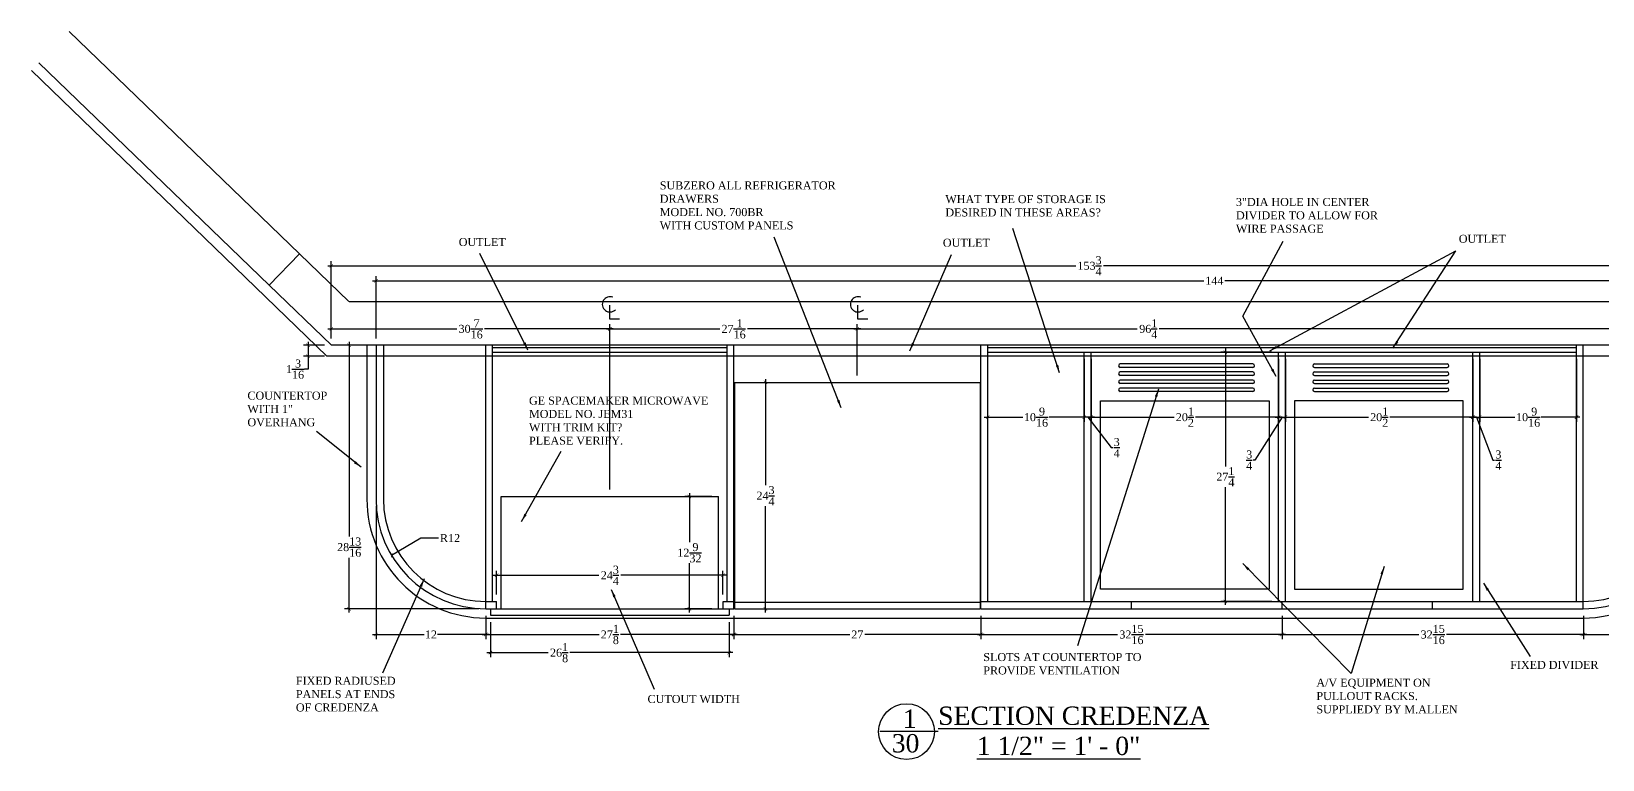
# Model space of a CAD drawing. Header units: inches. Extents: x -8 to 7069, y -18 to 1274.
# Drawn here: x 4654.9 to 4826.7, y 429.3 to 508.9 of the extents above; entities that cross this region are included whole.
import ezdxf

# ---------------------------------------------------------------- set-up
doc = ezdxf.new("R2010")
doc.units = ezdxf.units.IN
doc.header["$MEASUREMENT"] = 0
doc.layers.add('VIEWPORT', color=7, linetype='Continuous')
doc.styles.add('BOOKMAN', font='BOOKOS.TTF')
doc.dimstyles.new('SACHI-1-1-2', dxfattribs={"dimtxt": 0.875, "dimasz": 0.375, "dimexe": 0.5, "dimexo": 0.75, "dimgap": 0.09, "dimtad": 0, "dimtih": 1, "dimtoh": 1, "dimdec": 5, "dimzin": 3, "dimdsep": 46, "dimlunit": 5, "dimtxsty": 'BOOKMAN', "dimblk": 'ARCHTICK', "dimcen": 0, "dimdle": 0.375, "dimclrd": 5, "dimclre": 5, "dimclrt": 5, "dimadec": 1, "dimazin": 0, "dimtfac": 1, "dimtdec": 5, "dimtofl": 0, "dimtmove": 0, "dimatfit": 3, "dimfxl": 0, "dimtolj": 1, "dimtzin": 0, "dimarcsym": 0})
doc.dimstyles.new('SACHI-3', dxfattribs={"dimtxt": 0.4375, "dimasz": 0.25, "dimexe": 0.125, "dimexo": 0.5, "dimgap": 0.09, "dimtad": 0, "dimtih": 1, "dimtoh": 1, "dimdec": 5, "dimzin": 3, "dimdsep": 46, "dimlunit": 5, "dimtxsty": 'BOOKMAN', "dimblk": 'ARCHTICK', "dimcen": 0, "dimdle": 0.125, "dimclrd": 5, "dimclre": 5, "dimclrt": 5, "dimadec": 1, "dimazin": 0, "dimtfac": 1, "dimtdec": 5, "dimtofl": 0, "dimtmove": 0, "dimatfit": 3, "dimfxl": 0, "dimtolj": 1, "dimtzin": 0, "dimarcsym": 0})
doc.dimstyles.new('SACHI-3-4', dxfattribs={"dimtxt": 1.75, "dimasz": 0.75, "dimexe": 0.5, "dimexo": 1, "dimgap": 0.09, "dimtad": 0, "dimtih": 1, "dimtoh": 1, "dimdec": 5, "dimzin": 3, "dimdsep": 46, "dimlunit": 5, "dimtxsty": 'BOOKMAN', "dimblk": 'ARCHTICK', "dimcen": 0, "dimclrd": 5, "dimclre": 5, "dimclrt": 5, "dimadec": 1, "dimazin": 0, "dimtfac": 1, "dimtdec": 5, "dimtofl": 0, "dimtmove": 0, "dimatfit": 3, "dimfxl": 0, "dimtolj": 1, "dimtzin": 0, "dimarcsym": 0})

# ---------------------------------------------------------------- blocks, each defined once
blk = doc.blocks.new('_ARCHTICK')
at = {"color": 0, "linetype": 'ByBlock', "const_width": 0.15}
blk.add_lwpolyline([(-0.5, -0.5), (0.5, 0.5)], dxfattribs=at)
blk = doc.blocks.new('*D382')
at = {"layer": 'Defpoints', "color": 0}
for p in [(4692.56, 474.56), (4689.62, 445.75), (4704.56, 445.75)]:
    blk.add_point(p, dxfattribs=at)
at = {"layer": 'VIEWPORT', "color": 5, "lineweight": -2}
for p, q in [((4691.81, 474.56), (4689.12, 474.56)), ((4689.62, 474.94), (4689.62, 453.66)), ((4689.62, 445.37), (4689.62, 451.34)), ((4703.81, 445.75), (4689.12, 445.75))]:
    blk.add_line(p, q, dxfattribs=at)
at = {"layer": 'VIEWPORT', "color": 5, "lineweight": -2, "xscale": 0.375, "yscale": 0.375, "zscale": 0.375}
for p, rotation in [((4689.62, 474.56), 90), ((4689.62, 445.75), 270)]:
    blk.add_blockref('_ARCHTICK', p, dxfattribs=dict(at, rotation=rotation))
at = {"layer": 'VIEWPORT', "color": 5, "insert": (4689.62, 452.5), "char_height": 0.875, "attachment_point": 5, "style": 'BOOKMAN'}
blk.add_mtext('\\A1;28{\\H1.000000x;\\S13/16;}', dxfattribs=at)
blk = doc.blocks.new('*D383')
at = {"layer": 'Defpoints', "color": 0}
for p in [(4836.56, 481.6), (4692.56, 474.56), (4836.56, 474.56)]:
    blk.add_point(p, dxfattribs=at)
at = {"layer": 'VIEWPORT', "color": 5, "lineweight": -2}
for p, q in [((4692.18, 481.6), (4783.07, 481.6)), ((4692.56, 475.31), (4692.56, 482.1)), ((4836.93, 481.6), (4785.36, 481.6)), ((4836.56, 475.31), (4836.56, 482.1))]:
    blk.add_line(p, q, dxfattribs=at)
at = {"layer": 'VIEWPORT', "color": 5, "lineweight": -2, "xscale": 0.375, "yscale": 0.375, "zscale": 0.375, "rotation": 180}
blk.add_blockref('_ARCHTICK', (4692.56, 481.6), dxfattribs=at)
at = {"layer": 'VIEWPORT', "color": 5, "lineweight": -2, "xscale": 0.375, "yscale": 0.375, "zscale": 0.375}
blk.add_blockref('_ARCHTICK', (4836.56, 481.6), dxfattribs=at)
at = {"layer": 'VIEWPORT', "color": 5, "insert": (4784.21, 481.6), "char_height": 0.875, "attachment_point": 5, "style": 'BOOKMAN'}
blk.add_mtext('\\A1;144', dxfattribs=at)
blk = doc.blocks.new('*D384')
at = {"layer": 'Defpoints', "color": 0}
for p in [(4704.56, 457.75), (4694.26, 451.58)]:
    blk.add_point(p, dxfattribs=at)
at = {"layer": 'VIEWPORT', "color": 5, "lineweight": -2}
for p, q in [((4697.45, 453.49), (4694.26, 451.58)), ((4699.38, 453.49), (4697.45, 453.49))]:
    blk.add_line(p, q, dxfattribs=at)
at = {"layer": 'VIEWPORT', "color": 5, "lineweight": -2, "xscale": 0.375, "yscale": 0.375, "zscale": 0.375, "rotation": 210.920524502594}
blk.add_blockref('_ARCHTICK', (4694.26, 451.58), dxfattribs=at)
at = {"layer": 'VIEWPORT', "color": 5, "insert": (4700.65, 453.49), "char_height": 0.875, "attachment_point": 5, "style": 'BOOKMAN'}
blk.add_mtext('\\A1;R12', dxfattribs=at)
blk = doc.blocks.new('*D451')
at = {"layer": 'Defpoints', "color": 0}
for p in [(4770.74, 473.81), (4791.24, 473.81), (4791.24, 466.7)]:
    blk.add_point(p, dxfattribs=at)
at = {"layer": 'VIEWPORT', "color": 5, "lineweight": -2}
for p, q in [((4770.74, 473.06), (4770.74, 466.2)), ((4791.24, 473.06), (4791.24, 466.2)), ((4770.37, 466.7), (4779.82, 466.7)), ((4791.62, 466.7), (4782.17, 466.7))]:
    blk.add_line(p, q, dxfattribs=at)
at = {"layer": 'VIEWPORT', "color": 5, "lineweight": -2, "xscale": 0.375, "yscale": 0.375, "zscale": 0.375, "rotation": 180}
blk.add_blockref('_ARCHTICK', (4770.74, 466.7), dxfattribs=at)
at = {"layer": 'VIEWPORT', "color": 5, "lineweight": -2, "xscale": 0.375, "yscale": 0.375, "zscale": 0.375}
blk.add_blockref('_ARCHTICK', (4791.24, 466.7), dxfattribs=at)
at = {"layer": 'VIEWPORT', "color": 5, "insert": (4780.99, 466.7), "char_height": 0.875, "attachment_point": 5, "style": 'BOOKMAN'}
blk.add_mtext('\\A1;20{\\H1.000000x;\\S1/2;}', dxfattribs=at)
blk = doc.blocks.new('*D452')
at = {"layer": 'Defpoints', "color": 0}
for p in [(4791.24, 473.81), (4785.42, 446.56), (4791.24, 446.56)]:
    blk.add_point(p, dxfattribs=at)
at = {"layer": 'VIEWPORT', "color": 5, "lineweight": -2}
for p, q in [((4785.42, 474.19), (4785.42, 461.31)), ((4790.49, 473.81), (4784.92, 473.81)), ((4785.42, 446.19), (4785.42, 459.06)), ((4790.49, 446.56), (4784.92, 446.56))]:
    blk.add_line(p, q, dxfattribs=at)
at = {"layer": 'VIEWPORT', "color": 5, "lineweight": -2, "xscale": 0.375, "yscale": 0.375, "zscale": 0.375}
for p, rotation in [((4785.42, 473.81), 90), ((4785.42, 446.56), 270)]:
    blk.add_blockref('_ARCHTICK', p, dxfattribs=dict(at, rotation=rotation))
at = {"layer": 'VIEWPORT', "color": 5, "insert": (4785.42, 460.19), "char_height": 0.875, "attachment_point": 5, "style": 'BOOKMAN'}
blk.add_mtext('\\A1;27{\\H1.000000x;\\S1/4;}', dxfattribs=at)
blk = doc.blocks.new('*D489')
at = {"layer": 'Defpoints', "color": 0}
for p in [(4692.56, 457.75), (4704.56, 445.75), (4704.56, 442.95)]:
    blk.add_point(p, dxfattribs=at)
at = {"layer": 'VIEWPORT', "color": 5, "lineweight": -2}
for p, q in [((4692.56, 457), (4692.56, 442.45)), ((4704.56, 445), (4704.56, 442.45)), ((4692.18, 442.95), (4697.82, 442.95)), ((4704.93, 442.95), (4699.29, 442.95))]:
    blk.add_line(p, q, dxfattribs=at)
at = {"layer": 'VIEWPORT', "color": 5, "lineweight": -2, "xscale": 0.375, "yscale": 0.375, "zscale": 0.375, "rotation": 180}
blk.add_blockref('_ARCHTICK', (4692.56, 442.95), dxfattribs=at)
at = {"layer": 'VIEWPORT', "color": 5, "lineweight": -2, "xscale": 0.375, "yscale": 0.375, "zscale": 0.375}
blk.add_blockref('_ARCHTICK', (4704.56, 442.95), dxfattribs=at)
at = {"layer": 'VIEWPORT', "color": 5, "insert": (4698.56, 442.95), "char_height": 0.875, "attachment_point": 5, "style": 'BOOKMAN'}
blk.add_mtext('\\A1;12', dxfattribs=at)
blk = doc.blocks.new('*D490')
at = {"layer": 'Defpoints', "color": 0}
for p in [(4704.56, 445.75), (4731.68, 445.75), (4731.68, 442.95)]:
    blk.add_point(p, dxfattribs=at)
at = {"layer": 'VIEWPORT', "color": 5, "lineweight": -2}
for p, q in [((4704.56, 445), (4704.56, 442.45)), ((4731.68, 445), (4731.68, 442.45)), ((4704.18, 442.95), (4716.94, 442.95)), ((4732.06, 442.95), (4719.3, 442.95))]:
    blk.add_line(p, q, dxfattribs=at)
at = {"layer": 'VIEWPORT', "color": 5, "lineweight": -2, "xscale": 0.375, "yscale": 0.375, "zscale": 0.375, "rotation": 180}
blk.add_blockref('_ARCHTICK', (4704.56, 442.95), dxfattribs=at)
at = {"layer": 'VIEWPORT', "color": 5, "lineweight": -2, "xscale": 0.375, "yscale": 0.375, "zscale": 0.375}
blk.add_blockref('_ARCHTICK', (4731.68, 442.95), dxfattribs=at)
at = {"layer": 'VIEWPORT', "color": 5, "insert": (4718.12, 442.95), "char_height": 0.875, "attachment_point": 5, "style": 'BOOKMAN'}
blk.add_mtext('\\A1;27{\\H1.000000x;\\S1/8;}', dxfattribs=at)
blk = doc.blocks.new('*D491')
at = {"layer": 'Defpoints', "color": 0}
for p in [(4731.68, 445.75), (4758.68, 445.75), (4758.68, 442.95)]:
    blk.add_point(p, dxfattribs=at)
at = {"layer": 'VIEWPORT', "color": 5, "lineweight": -2}
for p, q in [((4731.68, 445), (4731.68, 442.45)), ((4758.68, 445), (4758.68, 442.45)), ((4731.31, 442.95), (4744.36, 442.95)), ((4759.06, 442.95), (4746.01, 442.95))]:
    blk.add_line(p, q, dxfattribs=at)
at = {"layer": 'VIEWPORT', "color": 5, "lineweight": -2, "xscale": 0.375, "yscale": 0.375, "zscale": 0.375, "rotation": 180}
blk.add_blockref('_ARCHTICK', (4731.68, 442.95), dxfattribs=at)
at = {"layer": 'VIEWPORT', "color": 5, "lineweight": -2, "xscale": 0.375, "yscale": 0.375, "zscale": 0.375}
blk.add_blockref('_ARCHTICK', (4758.68, 442.95), dxfattribs=at)
at = {"layer": 'VIEWPORT', "color": 5, "insert": (4745.18, 442.95), "char_height": 0.875, "attachment_point": 5, "style": 'BOOKMAN'}
blk.add_mtext('\\A1;27', dxfattribs=at)
blk = doc.blocks.new('*D492')
at = {"layer": 'Defpoints', "color": 0}
for p in [(4758.68, 445.75), (4791.62, 445.75), (4791.62, 442.95)]:
    blk.add_point(p, dxfattribs=at)
at = {"layer": 'VIEWPORT', "color": 5, "lineweight": -2}
for p, q in [((4758.68, 445), (4758.68, 442.45)), ((4791.62, 445), (4791.62, 442.45)), ((4758.31, 442.95), (4773.63, 442.95)), ((4791.99, 442.95), (4776.67, 442.95))]:
    blk.add_line(p, q, dxfattribs=at)
at = {"layer": 'VIEWPORT', "color": 5, "lineweight": -2, "xscale": 0.375, "yscale": 0.375, "zscale": 0.375, "rotation": 180}
blk.add_blockref('_ARCHTICK', (4758.68, 442.95), dxfattribs=at)
at = {"layer": 'VIEWPORT', "color": 5, "lineweight": -2, "xscale": 0.375, "yscale": 0.375, "zscale": 0.375}
blk.add_blockref('_ARCHTICK', (4791.62, 442.95), dxfattribs=at)
at = {"layer": 'VIEWPORT', "color": 5, "insert": (4775.15, 442.95), "char_height": 0.875, "attachment_point": 5, "style": 'BOOKMAN'}
blk.add_mtext('\\A1;32{\\H1.000000x;\\S15/16;}', dxfattribs=at)
blk = doc.blocks.new('*D493')
at = {"layer": 'Defpoints', "color": 0}
for p in [(4791.62, 445.75), (4824.56, 445.75), (4824.56, 442.95)]:
    blk.add_point(p, dxfattribs=at)
at = {"layer": 'VIEWPORT', "color": 5, "lineweight": -2}
for p, q in [((4791.62, 445), (4791.62, 442.45)), ((4824.56, 445), (4824.56, 442.45)), ((4791.24, 442.95), (4806.57, 442.95)), ((4824.93, 442.95), (4809.61, 442.95))]:
    blk.add_line(p, q, dxfattribs=at)
at = {"layer": 'VIEWPORT', "color": 5, "lineweight": -2, "xscale": 0.375, "yscale": 0.375, "zscale": 0.375, "rotation": 180}
blk.add_blockref('_ARCHTICK', (4791.62, 442.95), dxfattribs=at)
at = {"layer": 'VIEWPORT', "color": 5, "lineweight": -2, "xscale": 0.375, "yscale": 0.375, "zscale": 0.375}
blk.add_blockref('_ARCHTICK', (4824.56, 442.95), dxfattribs=at)
at = {"layer": 'VIEWPORT', "color": 5, "insert": (4808.09, 442.95), "char_height": 0.875, "attachment_point": 5, "style": 'BOOKMAN'}
blk.add_mtext('\\A1;32{\\H1.000000x;\\S15/16;}', dxfattribs=at)
blk = doc.blocks.new('*D494')
at = {"layer": 'Defpoints', "color": 0}
for p in [(4836.56, 457.75), (4824.56, 445.75), (4836.56, 442.95)]:
    blk.add_point(p, dxfattribs=at)
at = {"layer": 'VIEWPORT', "color": 5, "lineweight": -2}
for p, q in [((4836.56, 457), (4836.56, 442.45)), ((4824.56, 445), (4824.56, 442.45)), ((4824.18, 442.95), (4829.82, 442.95)), ((4836.93, 442.95), (4831.29, 442.95))]:
    blk.add_line(p, q, dxfattribs=at)
at = {"layer": 'VIEWPORT', "color": 5, "lineweight": -2, "xscale": 0.375, "yscale": 0.375, "zscale": 0.375, "rotation": 180}
blk.add_blockref('_ARCHTICK', (4824.56, 442.95), dxfattribs=at)
at = {"layer": 'VIEWPORT', "color": 5, "lineweight": -2, "xscale": 0.375, "yscale": 0.375, "zscale": 0.375}
blk.add_blockref('_ARCHTICK', (4836.56, 442.95), dxfattribs=at)
at = {"layer": 'VIEWPORT', "color": 5, "insert": (4830.56, 442.95), "char_height": 0.875, "attachment_point": 5, "style": 'BOOKMAN'}
blk.add_mtext('\\A1;12', dxfattribs=at)
blk = doc.blocks.new('*D495')
at = {"layer": 'Defpoints', "color": 0}
for p in [(4769.99, 473.81), (4770.74, 473.81), (4769.99, 466.7)]:
    blk.add_point(p, dxfattribs=at)
at = {"layer": 'VIEWPORT', "color": 5, "lineweight": -2}
for p, q in [((4769.99, 473.06), (4769.99, 466.2)), ((4770.74, 473.06), (4770.74, 466.2)), ((4771.12, 466.7), (4769.62, 466.7)), ((4770.37, 466.7), (4772.93, 463.37)), ((4772.93, 463.37), (4773.11, 463.37))]:
    blk.add_line(p, q, dxfattribs=at)
at = {"layer": 'VIEWPORT', "color": 5, "lineweight": -2, "xscale": 0.375, "yscale": 0.375, "zscale": 0.375, "rotation": 180}
blk.add_blockref('_ARCHTICK', (4769.99, 466.7), dxfattribs=at)
at = {"layer": 'VIEWPORT', "color": 5, "lineweight": -2, "xscale": 0.375, "yscale": 0.375, "zscale": 0.375}
blk.add_blockref('_ARCHTICK', (4770.74, 466.7), dxfattribs=at)
at = {"layer": 'VIEWPORT', "color": 5, "insert": (4773.54, 463.37), "char_height": 0.875, "attachment_point": 5, "style": 'BOOKMAN'}
blk.add_mtext('\\A1;{\\H1.000000x;\\S3/4;}', dxfattribs=at)
blk = doc.blocks.new('*D496')
at = {"layer": 'Defpoints', "color": 0}
for p in [(4759.43, 473.81), (4769.99, 473.81), (4759.43, 466.7)]:
    blk.add_point(p, dxfattribs=at)
at = {"layer": 'VIEWPORT', "color": 5, "lineweight": -2}
for p, q in [((4759.43, 473.06), (4759.43, 466.2)), ((4769.99, 473.06), (4769.99, 466.2)), ((4759.06, 466.7), (4763.27, 466.7)), ((4770.37, 466.7), (4766.15, 466.7))]:
    blk.add_line(p, q, dxfattribs=at)
at = {"layer": 'VIEWPORT', "color": 5, "lineweight": -2, "xscale": 0.375, "yscale": 0.375, "zscale": 0.375, "rotation": 180}
blk.add_blockref('_ARCHTICK', (4759.43, 466.7), dxfattribs=at)
at = {"layer": 'VIEWPORT', "color": 5, "lineweight": -2, "xscale": 0.375, "yscale": 0.375, "zscale": 0.375}
blk.add_blockref('_ARCHTICK', (4769.99, 466.7), dxfattribs=at)
at = {"layer": 'VIEWPORT', "color": 5, "insert": (4764.71, 466.7), "char_height": 0.875, "attachment_point": 5, "style": 'BOOKMAN'}
blk.add_mtext('\\A1;10{\\H1.000000x;\\S9/16;}', dxfattribs=at)
blk = doc.blocks.new('*D497')
at = {"layer": 'Defpoints', "color": 0}
for p in [(4731.74, 470.5), (4731.74, 445.75), (4735.14, 445.75)]:
    blk.add_point(p, dxfattribs=at)
at = {"layer": 'VIEWPORT', "color": 5, "lineweight": -2}
for p, q in [((4735.14, 470.87), (4735.14, 459.27)), ((4732.49, 470.5), (4735.64, 470.5)), ((4735.14, 445.37), (4735.14, 456.98)), ((4732.49, 445.75), (4735.64, 445.75))]:
    blk.add_line(p, q, dxfattribs=at)
at = {"layer": 'VIEWPORT', "color": 5, "lineweight": -2, "xscale": 0.375, "yscale": 0.375, "zscale": 0.375}
for p, rotation in [((4735.14, 470.5), 90), ((4735.14, 445.75), 270)]:
    blk.add_blockref('_ARCHTICK', p, dxfattribs=dict(at, rotation=rotation))
at = {"layer": 'VIEWPORT', "color": 5, "insert": (4735.14, 458.12), "char_height": 0.875, "attachment_point": 5, "style": 'BOOKMAN'}
blk.add_mtext('\\A1;24{\\H1.000000x;\\S3/4;}', dxfattribs=at)
blk = doc.blocks.new('*D498')
at = {"layer": 'Defpoints', "color": 0}
for p in [(4705.06, 445.06), (4731.18, 445.06), (4731.18, 440.97)]:
    blk.add_point(p, dxfattribs=at)
at = {"layer": 'VIEWPORT', "color": 5, "lineweight": -2}
for p, q in [((4705.06, 444.31), (4705.06, 440.47)), ((4731.18, 444.31), (4731.18, 440.47)), ((4704.68, 440.97), (4711.39, 440.97)), ((4731.56, 440.97), (4713.75, 440.97))]:
    blk.add_line(p, q, dxfattribs=at)
at = {"layer": 'VIEWPORT', "color": 5, "lineweight": -2, "xscale": 0.375, "yscale": 0.375, "zscale": 0.375, "rotation": 180}
blk.add_blockref('_ARCHTICK', (4705.06, 440.97), dxfattribs=at)
at = {"layer": 'VIEWPORT', "color": 5, "lineweight": -2, "xscale": 0.375, "yscale": 0.375, "zscale": 0.375}
blk.add_blockref('_ARCHTICK', (4731.18, 440.97), dxfattribs=at)
at = {"layer": 'VIEWPORT', "color": 5, "insert": (4712.57, 440.97), "char_height": 0.875, "attachment_point": 5, "style": 'BOOKMAN'}
blk.add_mtext('\\A1;26{\\H1.000000x;\\S1/8;}', dxfattribs=at)
blk = doc.blocks.new('*D499')
at = {"layer": 'Defpoints', "color": 0}
for p in [(4730.49, 449.42), (4705.74, 446.56), (4730.49, 446.56)]:
    blk.add_point(p, dxfattribs=at)
at = {"layer": 'VIEWPORT', "color": 5, "lineweight": -2}
for p, q in [((4705.37, 449.42), (4716.92, 449.42)), ((4705.74, 447.31), (4705.74, 449.92)), ((4730.87, 449.42), (4719.31, 449.42)), ((4730.49, 447.31), (4730.49, 449.92))]:
    blk.add_line(p, q, dxfattribs=at)
at = {"layer": 'VIEWPORT', "color": 5, "lineweight": -2, "xscale": 0.375, "yscale": 0.375, "zscale": 0.375, "rotation": 180}
blk.add_blockref('_ARCHTICK', (4705.74, 449.42), dxfattribs=at)
at = {"layer": 'VIEWPORT', "color": 5, "lineweight": -2, "xscale": 0.375, "yscale": 0.375, "zscale": 0.375}
blk.add_blockref('_ARCHTICK', (4730.49, 449.42), dxfattribs=at)
at = {"layer": 'VIEWPORT', "color": 5, "insert": (4718.12, 449.42), "char_height": 0.875, "attachment_point": 5, "style": 'BOOKMAN'}
blk.add_mtext('\\A1;24{\\H1.000000x;\\S3/4;}', dxfattribs=at)
blk = doc.blocks.new('*D500')
at = {"layer": 'Defpoints', "color": 0}
for p in [(4730.01, 458.03), (4726.82, 445.75), (4730.01, 445.75)]:
    blk.add_point(p, dxfattribs=at)
at = {"layer": 'VIEWPORT', "color": 5, "lineweight": -2}
for p, q in [((4729.26, 458.03), (4726.32, 458.03)), ((4726.82, 458.41), (4726.82, 453.05)), ((4726.82, 445.37), (4726.82, 450.73)), ((4729.26, 445.75), (4726.32, 445.75))]:
    blk.add_line(p, q, dxfattribs=at)
at = {"layer": 'VIEWPORT', "color": 5, "lineweight": -2, "xscale": 0.375, "yscale": 0.375, "zscale": 0.375}
for p, rotation in [((4726.82, 458.03), 90), ((4726.82, 445.75), 270)]:
    blk.add_blockref('_ARCHTICK', p, dxfattribs=dict(at, rotation=rotation))
at = {"layer": 'VIEWPORT', "color": 5, "insert": (4726.82, 451.89), "char_height": 0.875, "attachment_point": 5, "style": 'BOOKMAN'}
blk.add_mtext('\\A1;12{\\H1.000000x;\\S9/32;}', dxfattribs=at)
blk = doc.blocks.new('*D628')
at = {"layer": 'Defpoints', "color": 0}
for p in [(4791.24, 473.81), (4791.99, 473.81), (4791.99, 466.7)]:
    blk.add_point(p, dxfattribs=at)
at = {"layer": 'VIEWPORT', "color": 5, "lineweight": -2}
for p, q in [((4791.24, 473.06), (4791.24, 466.2)), ((4791.99, 473.06), (4791.99, 466.2)), ((4791.62, 466.7), (4788.64, 462.01)), ((4790.87, 466.7), (4792.37, 466.7)), ((4788.64, 462.01), (4788.46, 462.01))]:
    blk.add_line(p, q, dxfattribs=at)
at = {"layer": 'VIEWPORT', "color": 5, "lineweight": -2, "xscale": 0.375, "yscale": 0.375, "zscale": 0.375, "rotation": 180}
blk.add_blockref('_ARCHTICK', (4791.24, 466.7), dxfattribs=at)
at = {"layer": 'VIEWPORT', "color": 5, "lineweight": -2, "xscale": 0.375, "yscale": 0.375, "zscale": 0.375}
blk.add_blockref('_ARCHTICK', (4791.99, 466.7), dxfattribs=at)
at = {"layer": 'VIEWPORT', "color": 5, "insert": (4788.03, 462.01), "char_height": 0.875, "attachment_point": 5, "style": 'BOOKMAN'}
blk.add_mtext('\\A1;{\\H1.000000x;\\S3/4;}', dxfattribs=at)
blk = doc.blocks.new('*D629')
at = {"layer": 'Defpoints', "color": 0}
for p in [(4791.99, 473.81), (4812.48, 473.81), (4812.48, 466.7)]:
    blk.add_point(p, dxfattribs=at)
at = {"layer": 'VIEWPORT', "color": 5, "lineweight": -2}
for p, q in [((4791.99, 473.06), (4791.99, 466.2)), ((4812.48, 473.06), (4812.48, 466.2)), ((4791.62, 466.7), (4801.06, 466.7)), ((4812.86, 466.7), (4803.41, 466.7))]:
    blk.add_line(p, q, dxfattribs=at)
at = {"layer": 'VIEWPORT', "color": 5, "lineweight": -2, "xscale": 0.375, "yscale": 0.375, "zscale": 0.375, "rotation": 180}
blk.add_blockref('_ARCHTICK', (4791.99, 466.7), dxfattribs=at)
at = {"layer": 'VIEWPORT', "color": 5, "lineweight": -2, "xscale": 0.375, "yscale": 0.375, "zscale": 0.375}
blk.add_blockref('_ARCHTICK', (4812.48, 466.7), dxfattribs=at)
at = {"layer": 'VIEWPORT', "color": 5, "insert": (4802.24, 466.7), "char_height": 0.875, "attachment_point": 5, "style": 'BOOKMAN'}
blk.add_mtext('\\A1;20{\\H1.000000x;\\S1/2;}', dxfattribs=at)
blk = doc.blocks.new('*D630')
at = {"layer": 'Defpoints', "color": 0}
for p in [(4812.48, 473.81), (4813.23, 473.81), (4813.23, 466.7)]:
    blk.add_point(p, dxfattribs=at)
at = {"layer": 'VIEWPORT', "color": 5, "lineweight": -2}
for p, q in [((4812.48, 473.06), (4812.48, 466.2)), ((4813.23, 473.06), (4813.23, 466.2)), ((4812.11, 466.7), (4813.61, 466.7)), ((4812.86, 466.7), (4814.66, 462.01)), ((4814.66, 462.01), (4814.84, 462.01))]:
    blk.add_line(p, q, dxfattribs=at)
at = {"layer": 'VIEWPORT', "color": 5, "lineweight": -2, "xscale": 0.375, "yscale": 0.375, "zscale": 0.375, "rotation": 180}
blk.add_blockref('_ARCHTICK', (4812.48, 466.7), dxfattribs=at)
at = {"layer": 'VIEWPORT', "color": 5, "lineweight": -2, "xscale": 0.375, "yscale": 0.375, "zscale": 0.375}
blk.add_blockref('_ARCHTICK', (4813.23, 466.7), dxfattribs=at)
at = {"layer": 'VIEWPORT', "color": 5, "insert": (4815.27, 462.01), "char_height": 0.875, "attachment_point": 5, "style": 'BOOKMAN'}
blk.add_mtext('\\A1;{\\H1.000000x;\\S3/4;}', dxfattribs=at)
blk = doc.blocks.new('*D631')
at = {"layer": 'Defpoints', "color": 0}
for p in [(4813.23, 473.81), (4823.81, 473.81), (4823.81, 466.7)]:
    blk.add_point(p, dxfattribs=at)
at = {"layer": 'VIEWPORT', "color": 5, "lineweight": -2}
for p, q in [((4813.23, 473.06), (4813.23, 466.2)), ((4823.81, 473.06), (4823.81, 466.2)), ((4812.86, 466.7), (4817.08, 466.7)), ((4824.18, 466.7), (4819.96, 466.7))]:
    blk.add_line(p, q, dxfattribs=at)
at = {"layer": 'VIEWPORT', "color": 5, "lineweight": -2, "xscale": 0.375, "yscale": 0.375, "zscale": 0.375, "rotation": 180}
blk.add_blockref('_ARCHTICK', (4813.23, 466.7), dxfattribs=at)
at = {"layer": 'VIEWPORT', "color": 5, "lineweight": -2, "xscale": 0.375, "yscale": 0.375, "zscale": 0.375}
blk.add_blockref('_ARCHTICK', (4823.81, 466.7), dxfattribs=at)
at = {"layer": 'VIEWPORT', "color": 5, "insert": (4818.52, 466.7), "char_height": 0.875, "attachment_point": 5, "style": 'BOOKMAN'}
blk.add_mtext('\\A1;10{\\H1.000000x;\\S9/16;}', dxfattribs=at)
blk = doc.blocks.new('*D632')
at = {"layer": 'Defpoints', "color": 0}
for p in [(4687.67, 474.56), (4685.12, 473.37), (4687.67, 473.37)]:
    blk.add_point(p, dxfattribs=at)
at = {"layer": 'VIEWPORT', "color": 5, "lineweight": -2}
for p, q in [((4686.92, 474.56), (4684.62, 474.56)), ((4685.12, 474.94), (4685.12, 473.37)), ((4686.92, 473.37), (4684.62, 473.37)), ((4685.12, 473.37), (4685.12, 471.95)), ((4685.12, 471.95), (4684.74, 471.95))]:
    blk.add_line(p, q, dxfattribs=at)
at = {"layer": 'VIEWPORT', "color": 5, "lineweight": -2, "xscale": 0.375, "yscale": 0.375, "zscale": 0.375}
for p, rotation in [((4685.12, 474.56), 90), ((4685.12, 473.37), 270)]:
    blk.add_blockref('_ARCHTICK', p, dxfattribs=dict(at, rotation=rotation))
at = {"layer": 'VIEWPORT', "color": 5, "insert": (4683.7, 471.95), "char_height": 0.875, "attachment_point": 5, "style": 'BOOKMAN'}
blk.add_mtext('\\A1;1{\\H1.000000x;\\S3/16;}', dxfattribs=at)
blk = doc.blocks.new('*D633')
at = {"layer": 'Defpoints', "color": 0}
for p in [(4841.44, 483.24), (4687.67, 474.56), (4841.44, 474.56)]:
    blk.add_point(p, dxfattribs=at)
at = {"layer": 'VIEWPORT', "color": 5, "lineweight": -2}
for p, q in [((4687.3, 483.24), (4769.06, 483.24)), ((4687.67, 475.31), (4687.67, 483.74)), ((4841.81, 483.24), (4772.09, 483.24)), ((4841.44, 475.31), (4841.44, 483.74))]:
    blk.add_line(p, q, dxfattribs=at)
at = {"layer": 'VIEWPORT', "color": 5, "lineweight": -2, "xscale": 0.375, "yscale": 0.375, "zscale": 0.375, "rotation": 180}
blk.add_blockref('_ARCHTICK', (4687.67, 483.24), dxfattribs=at)
at = {"layer": 'VIEWPORT', "color": 5, "lineweight": -2, "xscale": 0.375, "yscale": 0.375, "zscale": 0.375}
blk.add_blockref('_ARCHTICK', (4841.44, 483.24), dxfattribs=at)
at = {"layer": 'VIEWPORT', "color": 5, "insert": (4770.57, 483.24), "char_height": 0.875, "attachment_point": 5, "style": 'BOOKMAN'}
blk.add_mtext('\\A1;153{\\H1.000000x;\\S3/4;}', dxfattribs=at)
blk = doc.blocks.new('*D726')
at = {"layer": 'Defpoints', "color": 0}
for p in [(4718.12, 476.35), (4687.67, 474.56), (4718.12, 458.03)]:
    blk.add_point(p, dxfattribs=at)
at = {"layer": 'VIEWPORT', "color": 5, "lineweight": -2}
for p, q in [((4687.3, 476.35), (4701.38, 476.35)), ((4687.67, 475.31), (4687.67, 476.85)), ((4718.49, 476.35), (4704.41, 476.35)), ((4718.12, 458.78), (4718.12, 476.85))]:
    blk.add_line(p, q, dxfattribs=at)
at = {"layer": 'VIEWPORT', "color": 5, "lineweight": -2, "xscale": 0.375, "yscale": 0.375, "zscale": 0.375, "rotation": 180}
blk.add_blockref('_ARCHTICK', (4687.67, 476.35), dxfattribs=at)
at = {"layer": 'VIEWPORT', "color": 5, "lineweight": -2, "xscale": 0.375, "yscale": 0.375, "zscale": 0.375}
blk.add_blockref('_ARCHTICK', (4718.12, 476.35), dxfattribs=at)
at = {"layer": 'VIEWPORT', "color": 5, "insert": (4702.9, 476.35), "char_height": 0.875, "attachment_point": 5, "style": 'BOOKMAN'}
blk.add_mtext('\\A1;30{\\H1.000000x;\\S7/16;}', dxfattribs=at)
blk = doc.blocks.new('*D727')
at = {"layer": 'Defpoints', "color": 0}
for p in [(4745.18, 476.35), (4745.18, 470.5), (4718.12, 458.03)]:
    blk.add_point(p, dxfattribs=at)
at = {"layer": 'VIEWPORT', "color": 5, "lineweight": -2}
for p, q in [((4717.74, 476.35), (4730.13, 476.35)), ((4718.12, 458.78), (4718.12, 476.85)), ((4745.56, 476.35), (4733.17, 476.35)), ((4745.18, 471.25), (4745.18, 476.85))]:
    blk.add_line(p, q, dxfattribs=at)
at = {"layer": 'VIEWPORT', "color": 5, "lineweight": -2, "xscale": 0.375, "yscale": 0.375, "zscale": 0.375, "rotation": 180}
blk.add_blockref('_ARCHTICK', (4718.12, 476.35), dxfattribs=at)
at = {"layer": 'VIEWPORT', "color": 5, "lineweight": -2, "xscale": 0.375, "yscale": 0.375, "zscale": 0.375}
blk.add_blockref('_ARCHTICK', (4745.18, 476.35), dxfattribs=at)
at = {"layer": 'VIEWPORT', "color": 5, "insert": (4731.65, 476.35), "char_height": 0.875, "attachment_point": 5, "style": 'BOOKMAN'}
blk.add_mtext('\\A1;27{\\H1.000000x;\\S1/16;}', dxfattribs=at)
blk = doc.blocks.new('*D728')
at = {"layer": 'Defpoints', "color": 0}
for p in [(4841.44, 476.35), (4841.44, 474.56), (4745.18, 470.5)]:
    blk.add_point(p, dxfattribs=at)
at = {"layer": 'VIEWPORT', "color": 5, "lineweight": -2}
for p, q in [((4744.81, 476.35), (4775.79, 476.35)), ((4745.18, 471.25), (4745.18, 476.85)), ((4841.81, 476.35), (4778.19, 476.35)), ((4841.44, 475.31), (4841.44, 476.85))]:
    blk.add_line(p, q, dxfattribs=at)
at = {"layer": 'VIEWPORT', "color": 5, "lineweight": -2, "xscale": 0.375, "yscale": 0.375, "zscale": 0.375, "rotation": 180}
blk.add_blockref('_ARCHTICK', (4745.18, 476.35), dxfattribs=at)
at = {"layer": 'VIEWPORT', "color": 5, "lineweight": -2, "xscale": 0.375, "yscale": 0.375, "zscale": 0.375}
blk.add_blockref('_ARCHTICK', (4841.44, 476.35), dxfattribs=at)
at = {"layer": 'VIEWPORT', "color": 5, "insert": (4776.99, 476.35), "char_height": 0.875, "attachment_point": 5, "style": 'BOOKMAN'}
blk.add_mtext('\\A1;96{\\H1.000000x;\\S1/4;}', dxfattribs=at)

msp = doc.modelspace()

# ---------------------------------------------------------------- linework, layer by layer
msp.add_line((4754.022364, 432.33149), (4747.645934, 432.33149))
msp.add_circle((4750.560875, 432.33149), 3.048606)
at = {"layer": 'VIEWPORT', "color": 251}
for p, q in [((4659.00477, 508.851038), (4684.181663, 484.537995)), ((4680.882036, 481.12113), (4655.705143, 505.434173)), ((4691.556723, 474.561796), (4691.556723, 457.749296)), ((4788.431723, 472.51033), (4773.931757, 472.51033)), ((4795.168973, 472.51033), (4809.668939, 472.51033)), ((4788.431723, 472.13533), (4773.931757, 472.13533)), ((4788.431723, 471.63533), (4773.931757, 471.63533)), ((4788.431723, 471.26033), (4773.931757, 471.26033)), ((4788.431723, 470.76033), (4773.931757, 470.76033)), ((4795.168973, 472.13533), (4809.668939, 472.13533)), ((4795.168973, 471.63533), (4809.668939, 471.63533)), ((4795.168973, 471.26033), (4809.668939, 471.26033)), ((4795.168973, 470.76033), (4809.668939, 470.76033)), ((4788.431723, 470.38533), (4773.931757, 470.38533)), ((4788.431723, 469.88533), (4773.931757, 469.88533)), ((4788.431723, 469.51033), (4773.931757, 469.51033)), ((4795.168973, 470.38533), (4809.668939, 470.38533)), ((4795.168973, 469.88533), (4809.668939, 469.88533)), ((4795.168973, 469.51033), (4809.668939, 469.51033)), ((4704.556723, 444.749296), (4824.556757, 444.749296))]:
    msp.add_line(p, q, dxfattribs=at)
at = {"layer": 'VIEWPORT', "color": 6}
for p, q in [((4687.194644, 473.374296), (4654.880236, 504.579957)), ((4841.918772, 473.374296), (4687.194644, 473.374296))]:
    msp.add_line(p, q, dxfattribs=at)
at = {"layer": 'VIEWPORT'}
for p, q in [((4680.882036, 481.12113), (4684.181663, 484.537995)), ((4684.181663, 484.537995), (4689.567901, 479.336565)), ((4680.882036, 481.12113), (4687.674425, 474.561796)), ((4839.484211, 479.311796), (4689.629206, 479.311796)), ((4841.438991, 474.561796), (4687.674425, 474.561796)), ((4841.438991, 474.561796), (4687.674425, 474.561796)), ((4692.556723, 474.561796), (4692.556723, 457.749296)), ((4693.369223, 474.561796), (4693.369223, 457.749296)), ((4704.556723, 445.749296), (4704.556723, 474.561796)), ((4705.306723, 446.561796), (4705.306723, 474.561796)), ((4705.306723, 474.311796), (4730.931723, 474.311796)), ((4730.931723, 446.561796), (4730.931723, 474.561796)), ((4731.681723, 445.749296), (4731.681723, 474.561796)), ((4758.681723, 446.561796), (4758.681723, 474.561796)), ((4759.431723, 446.561796), (4759.431723, 474.561796)), ((4759.431723, 474.311796), (4823.806757, 474.311796)), ((4823.806757, 446.561796), (4823.806757, 474.561796)), ((4824.556757, 445.749296), (4824.556757, 474.561796)), ((4705.306723, 473.811796), (4730.931723, 473.811796)), ((4759.431723, 473.811796), (4823.806757, 473.811796)), ((4769.994257, 446.561796), (4769.994257, 473.811796)), ((4770.744257, 446.561796), (4770.744257, 473.811796)), ((4791.244223, 446.561796), (4791.244223, 473.811796)), ((4791.994223, 446.561796), (4791.994223, 473.811796)), ((4812.481439, 446.561796), (4812.481439, 473.811796)), ((4813.231439, 446.561796), (4813.231439, 473.811796)), ((4704.556723, 446.561796), (4705.744223, 446.561796)), ((4704.556723, 445.749296), (4705.306723, 445.749296)), ((4705.744223, 445.749296), (4705.744223, 446.561796)), ((4730.494223, 446.561796), (4731.681723, 446.561796)), ((4730.494223, 445.749296), (4730.494223, 446.561796)), ((4730.931723, 445.749296), (4731.681723, 445.749296)), ((4758.681723, 445.749296), (4758.681723, 446.561796)), ((4758.681723, 446.561796), (4824.556757, 446.561796)), ((4758.681723, 445.749296), (4824.556757, 445.749296)), ((4775.150473, 445.749296), (4775.150473, 446.561796)), ((4791.619223, 445.749296), (4791.619223, 446.561796)), ((4808.075223, 445.749296), (4808.075223, 446.561796))]:
    msp.add_line(p, q, dxfattribs=at)
at = {"layer": 'VIEWPORT', "color": 1}
for p, q in [((4718.074597, 478.946111), (4718.074597, 477.429652)), ((4745.200223, 478.946111), (4745.200223, 477.429652)), ((4718.074597, 477.429652), (4719.191635, 477.429652)), ((4745.200223, 477.429652), (4746.317262, 477.429652))]:
    msp.add_line(p, q, dxfattribs=at)
at = {"layer": 'VIEWPORT', "color": 4}
for p, q in [((4731.744223, 470.499296), (4758.619223, 470.499296)), ((4731.744223, 470.499296), (4731.744223, 445.749296)), ((4758.619223, 470.499296), (4758.619223, 445.749296)), ((4706.228573, 445.749296), (4706.228573, 458.030596)), ((4706.228573, 458.030596), (4730.009873, 458.030596)), ((4730.009873, 445.749296), (4730.009873, 458.030596)), ((4705.056723, 445.749296), (4705.056723, 445.061796)), ((4705.056723, 445.061796), (4731.181723, 445.061796)), ((4705.306723, 445.749296), (4730.931723, 445.749296)), ((4731.181723, 445.749296), (4731.181723, 445.061796)), ((4731.744223, 446.499296), (4758.619223, 446.499296)), ((4731.744223, 445.749296), (4758.619223, 445.749296))]:
    msp.add_line(p, q, dxfattribs=at)
for points in [[(4771.770223, 468.478121), (4790.207247, 468.478121), (4790.207247, 447.910904), (4771.770223, 447.910904)], [(4811.428786, 468.478121), (4792.991762, 468.478121), (4792.991762, 447.910904), (4811.428786, 447.910904)]]:
    msp.add_lwpolyline(points, close=True, dxfattribs=at)
at = {"layer": 'VIEWPORT', "color": 1}
for centre in [(4718.134444, 479.028767), (4745.26007, 479.028767)]:
    msp.add_arc(centre, 0.836081, 68.27895149, 315.75340398, dxfattribs=at)
at = {"layer": 'VIEWPORT', "color": 251}
for centre, radius, start, end in [((4773.931757, 472.32283), 0.1875, 90, 270), ((4788.431723, 472.32283), 0.1875, 270, 90), ((4795.168973, 472.32283), 0.1875, 90, 270), ((4809.668939, 472.32283), 0.1875, 270, 90), ((4773.931757, 471.44783), 0.1875, 90, 270), ((4773.931757, 470.57283), 0.1875, 90, 270), ((4788.431723, 471.44783), 0.1875, 270, 90), ((4788.431723, 470.57283), 0.1875, 270, 90), ((4795.168973, 471.44783), 0.1875, 90, 270), ((4795.168973, 470.57283), 0.1875, 90, 270), ((4809.668939, 471.44783), 0.1875, 270, 90), ((4809.668939, 470.57283), 0.1875, 270, 90), ((4773.931757, 469.69783), 0.1875, 90, 270), ((4788.431723, 469.69783), 0.1875, 270, 90), ((4795.168973, 469.69783), 0.1875, 90, 270), ((4809.668939, 469.69783), 0.1875, 270, 90), ((4704.556723, 457.749296), 13, 180, 270), ((4824.556757, 457.749296), 13, 270, 0)]:
    msp.add_arc(centre, radius, start, end, dxfattribs=at)
at = {"layer": 'VIEWPORT'}
for centre, radius, start, end in [((4704.556723, 457.749296), 12, 180, 270), ((4704.556723, 457.749296), 11.1875, 180, 270), ((4824.556757, 457.749296), 12, 270, 0), ((4824.556757, 457.749296), 11.1875, 270, 0)]:
    msp.add_arc(centre, radius, start, end, dxfattribs=at)

# ---------------------------------------------------------------- texts
at = {"char_height": 2, "attachment_point": 1, "style": 'BOOKMAN'}
for s, insert, width in [('1', (4750.143857, 434.743589), 2.23220125), ('{\\LSECTION CREDENZA}', (4754.021313, 435.074861), 53.87060253), ('30', (4748.944912, 432.065638), 2.23220125), ('{\\L1 1/2" = 1\' - 0"}', (4758.235165, 431.777985), 47.13222291)]:
    msp.add_mtext(s, dxfattribs=dict(at, insert=insert, width=width))
at = {"layer": 'VIEWPORT', "char_height": 0.875, "attachment_point": 1, "style": 'BOOKMAN'}
for s, insert, width in [('SUBZERO ALL REFRIGERATOR DRAWERS\\PMODEL NO. 700BR\\PWITH CUSTOM PANELS', (4723.577314, 492.464174), 19.32839916), ('{\\C1;WHAT TYPE OF STORAGE IS DESIRED IN THESE AREAS?}', (4754.806134, 490.964769), 19.89685579), ('3"DIA HOLE IN CENTER DIVIDER TO ALLOW FOR WIRE PASSAGE', (4786.578237, 490.653142), 18.30445176), ('OUTLET', (4701.601797, 486.278187), 19.32839916), ('OUTLET', (4754.531811, 486.201208), 19.32839916), ('OUTLET', (4810.941663, 486.630935), 19.32839916), ('COUNTERTOP WITH 1" OVERHANG', (4678.495745, 469.494691), 11.89117779), ('GE SPACEMAKER MICROWAVE\\PMODEL NO. JEM31\\PWITH TRIM KIT?\\P{\\C1;PLEASE VERIFY.}', (4709.282759, 468.947654), 21.62684532), ('SLOTS AT COUNTERTOP TO PROVIDE VENTILATION', (4758.952973, 440.921394), 19.32839916), ('FIXED DIVIDER', (4816.560741, 440.068221), 19.32839916), ('FIXED RADIUSED PANELS AT ENDS OF CREDENZA', (4683.793296, 438.330806), 12.06842481), ('A/V EQUIPMENT ON PULLOUT RACKS.\\PSUPPLIEDY BY M.ALLEN', (4795.368602, 438.119691), 16.10452623), ('CUTOUT WIDTH', (4722.24438, 436.341033), 19.32839916)]:
    msp.add_mtext(s, dxfattribs=dict(at, insert=insert, width=width))

# ---------------------------------------------------------------- dimensions: what is measured, and where the dimension line sits
at = {"layer": 'VIEWPORT'}
for base, p1, p2, picture, middle in [((4841.438991, 483.237406), (4687.674425, 474.561796), (4841.438991, 474.561796), '*D633', (4770.573939, 483.237406)), ((4836.556757, 481.598883), (4692.556723, 474.561796), (4836.556757, 474.561796), '*D383', (4784.214634, 481.598883)), ((4731.181723, 440.966537), (4705.056723, 445.061796), (4731.181723, 445.061796), '*D498', (4712.570412, 440.966537))]:
    dim = msp.add_linear_dim(base=base, p1=p1, p2=p2, dimstyle='SACHI-1-1-2', dxfattribs=at)
    dim.commit()
    dim.dimension.update_dxf_attribs({"geometry": picture, "text_midpoint": middle, "dimtype": 160})
for base, p1, p2, picture, middle in [((4718.119223, 476.349617), (4687.674425, 474.561796), (4718.119223, 458.030596), '*D726', (4702.896824, 476.349617)), ((4791.244223, 466.701265), (4770.744257, 473.811796), (4791.244223, 473.811796), '*D451', (4780.99424, 466.701265)), ((4704.556723, 442.946056), (4692.556723, 457.749296), (4704.556723, 445.749296), '*D489', (4698.556723, 442.946056)), ((4730.494223, 449.42311), (4705.744223, 446.561796), (4730.494223, 446.561796), '*D499', (4718.119223, 449.42311))]:
    dim = msp.add_linear_dim(base=base, p1=p1, p2=p2, dimstyle='SACHI-1-1-2', dxfattribs=at)
    dim.commit()
    dim.dimension.update_dxf_attribs({"geometry": picture, "text_midpoint": middle})
for base, p1, p2, picture, middle in [((4745.181723, 476.349617), (4718.119223, 458.030596), (4745.181723, 470.499296), '*D727', (4731.650473, 476.349617)), ((4759.431723, 466.701265), (4769.994257, 473.811796), (4759.431723, 473.811796), '*D496', (4764.71299, 466.701265)), ((4812.481439, 466.701265), (4791.994223, 473.811796), (4812.481439, 473.811796), '*D629', (4802.237831, 466.701265)), ((4823.806757, 466.701265), (4813.231439, 473.811796), (4823.806757, 473.811796), '*D631', (4818.519098, 466.701265)), ((4836.556757, 442.946056), (4824.556757, 445.749296), (4836.556757, 457.749296), '*D494', (4830.556757, 442.946056)), ((4731.681723, 442.946056), (4704.556723, 445.749296), (4731.681723, 445.749296), '*D490', (4718.119223, 442.946056)), ((4758.681723, 442.946056), (4731.681723, 445.749296), (4758.681723, 445.749296), '*D491', (4745.181723, 442.946056)), ((4791.619223, 442.946056), (4758.681723, 445.749296), (4791.619223, 445.749296), '*D492', (4775.150473, 442.946056)), ((4824.556757, 442.946056), (4791.619223, 445.749296), (4824.556757, 445.749296), '*D493', (4808.08799, 442.946056))]:
    dim = msp.add_linear_dim(base=base, p1=p1, p2=p2, dimstyle='SACHI-1-1-2', override={"dimtmove": 1}, dxfattribs=at)
    dim.commit()
    dim.dimension.update_dxf_attribs({"geometry": picture, "text_midpoint": middle})
for base, p1, p2, picture, middle in [((4841.438991, 476.349617), (4745.181723, 470.499296), (4841.438991, 474.561796), '*D728', (4776.989048, 476.349617)), ((4769.994257, 466.701265), (4770.744257, 473.811796), (4769.994257, 473.811796), '*D495', (4773.198911, 463.372103)), ((4791.994223, 466.701265), (4791.244223, 473.811796), (4791.994223, 473.811796), '*D628', (4788.374344, 462.012717)), ((4813.231439, 466.701265), (4812.481439, 473.811796), (4813.231439, 473.811796), '*D630', (4814.931203, 462.012717))]:
    dim = msp.add_linear_dim(base=base, p1=p1, p2=p2, dimstyle='SACHI-1-1-2', override={"dimtmove": 1}, dxfattribs=at)
    dim.commit()
    dim.dimension.update_dxf_attribs({"geometry": picture, "text_midpoint": middle, "dimtype": 160})
for base, p1, p2, picture, middle in [((4685.116274, 473.374296), (4687.674425, 474.561796), (4687.674425, 473.374296), '*D632', (4683.698183, 471.94997)), ((4689.61755, 445.749296), (4692.556723, 474.561796), (4704.556723, 445.749296), '*D382', (4689.61755, 452.501174))]:
    dim = msp.add_linear_dim(base=base, p1=p1, p2=p2, angle=90, dimstyle='SACHI-1-1-2', dxfattribs=at)
    dim.commit()
    dim.dimension.update_dxf_attribs({"geometry": picture, "text_midpoint": middle, "dimtype": 160})
for base, p1, p2, picture, middle in [((4785.422826, 446.561796), (4791.244223, 473.811796), (4791.244223, 446.561796), '*D452', (4785.422826, 460.186796)), ((4735.144662, 445.749296), (4731.744223, 470.499296), (4731.744223, 445.749296), '*D497', (4735.144662, 458.124296)), ((4726.816444, 445.749296), (4730.009873, 458.030596), (4730.009873, 445.749296), '*D500', (4726.816444, 451.889946))]:
    dim = msp.add_linear_dim(base=base, p1=p1, p2=p2, angle=90, dimstyle='SACHI-1-1-2', dxfattribs=at)
    dim.commit()
    dim.dimension.update_dxf_attribs({"geometry": picture, "text_midpoint": middle})
dim = msp.add_radius_dim(center=(4704.556723, 457.749296), mpoint=(4694.262152, 451.583113), dimstyle='SACHI-1-1-2', dxfattribs=at)
dim.commit()
dim.dimension.update_dxf_attribs({"geometry": '*D384', "text_midpoint": (4700.648535, 453.49074), "dimtype": 164})

# ---------------------------------------------------------------- leaders
for points, dimstyle in [([(4743.410842, 467.718727), (4736.077524, 486.364526)], 'SACHI-3-4'), ([(4767.289501, 471.546493), (4762.181966, 487.30563)], 'SACHI-3-4'), ([(4709.169699, 474.036048), (4703.908099, 484.574108)], 'SACHI-1-1-2'), ([(4750.927011, 473.958489), (4755.48135, 484.490915)], 'SACHI-1-1-2'), ([(4790.966941, 471.152512), (4787.315328, 477.746562), (4791.747555, 485.92593)], 'SACHI-1-1-2'), ([(4790.264708, 473.958489), (4810.610774, 484.884051)], 'SACHI-1-1-2'), ([(4803.74754, 474.239092), (4810.610774, 484.884051)], 'SACHI-1-1-2'), ([(4778.107632, 469.764724), (4769.247875, 441.706814)], 'SACHI-3'), ([(4708.478313, 455.3128), (4712.797841, 462.984208)], 'SACHI-3-4'), ([(4787.326753, 450.6942), (4799.165142, 438.701702)], 'SACHI-1-1-2'), ([(4697.815806, 449.01966), (4693.256299, 438.71121)], 'SACHI-3-4'), ([(4813.643941, 448.557581), (4818.727905, 440.546388)], 'SACHI-1-1-2'), ([(4718.283065, 447.876648), (4722.961346, 436.972074)], 'SACHI-1-1-2')]:
    msp.add_leader(points, dimstyle=dimstyle, override={"dimasz": 0.875, "dimgap": 0.09, "dimtad": 0, "dimclrd": 256}, dxfattribs=at)
at = {"layer": 'VIEWPORT', "color": 4}
for points in [[(4690.929503, 461.226836), (4686.06662, 465.123395)], [(4802.767141, 450.385717), (4799.165142, 438.701702)]]:
    msp.add_leader(points, dimstyle='SACHI-3-4', override={"dimasz": 0.875, "dimgap": 0.09, "dimtad": 0, "dimclrd": 256}, dxfattribs=at)

doc.saveas('drawing.dxf')
